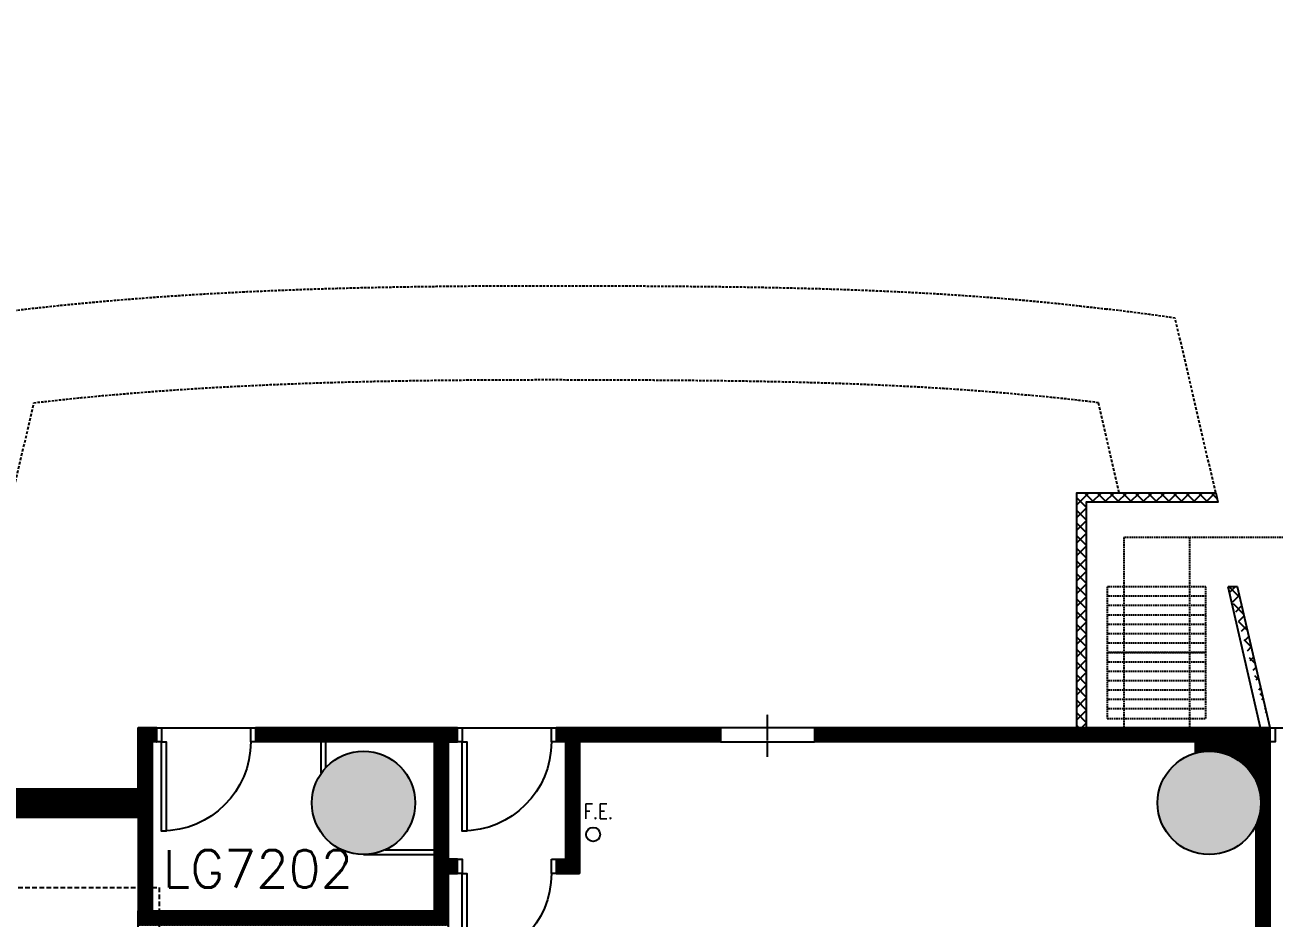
# Model space of a CAD drawing. Header units: millimetres. Extents: x -203861 to 22103, y -44552 to 100121.
# Drawn here: x -123603 to -110300, y 14575 to 24081 of the extents above; entities that cross this region are included whole.
import ezdxf

# ---------------------------------------------------------------- set-up
doc = ezdxf.new("R2010")
doc.units = ezdxf.units.MM
for name, pattern in [('s2097a$0$CENTER', [2, 1.25, -0.25, 0.25, -0.25]), ('s2097a$0$HIDDEN2', [4.762499999999999, 3.175, -1.5875]), ('s2097a$0$LG5plan$0$HIDDEN', [0.375, 0.25, -0.125])]:
    doc.linetypes.add(name, pattern=pattern)
for name, color, linetype in [('s2097a$0$core2905$0$wal', 3, 'Continuous'), ('s2097a$0$dr', 1, 'Continuous'), ('s2097a$0$Hatch', 8, 'Continuous'), ('s2097a$0$LG5plan$0$buila', 14, 's2097a$0$LG5plan$0$HIDDEN'), ('s2097a$0$LP - Built-in Furn (Low) DN', 2, 'Continuous'), ('s2097a$0$LP - Door', 1, 'Continuous'), ('s2097a$0$LP - Screen Partition', 3, 'Continuous'), ('s2097a$0$Partition', 1, 'Continuous'), ('s2097a$0$ROOM-NO', 4, 'Continuous'), ('s2097a$0$sand beach', 1, 'Continuous'), ('s2097a$0$Structure', 2, 'Continuous'), ('s2097a$0$Text-1', 1, 'Continuous'), ('s2097a$0$wal', 3, 'Continuous')]:
    doc.layers.add(name, color=color, linetype=linetype)
doc.styles.add('s2097a$0$ROMANS', font='romans.shx', dxfattribs={"width": 0.8})
doc.styles.add('s2097a$0$STANDARD', font='SIMPLEX')
pattern_1 = [(45, (-1932086.314034665, -565739.1127431791), (-2.245064030267288, 2.245064030267288), [])]
pattern_2 = [(45, (-1932086.314034665, -565739.1127431791), (-67.35192090801864, 67.35192090801866), []), (135, (-1932086.314034665, -565739.1127431791), (-67.35192090801866, -67.35192090801864), [])]

# ---------------------------------------------------------------- blocks, each defined once
blk = doc.blocks.new('s2097a$0$SY-FE001')
blk.add_circle((0, 0), 0.75)
at = {"style": 's2097a$0$ROMANS', "width": 0.8}
blk.add_attdef('F.E.1', (1.5, 0.75), '', height=1.6, dxfattribs=at)
blk = doc.blocks.new('s2097a')
h = blk.add_hatch()
h.set_pattern_fill('ANSI37', color=8, scale=30, style=0)
h.set_pattern_definition(pattern_2)
edge = h.paths.add_edge_path()
edge.add_line((-112409.5952814804, 16600.0810726194), (-112409.5913267573, 19100.12536619427))
edge.add_line((-112409.5913267573, 19100.12536619427), (-110930.3663409108, 19100.18494905867))
edge.add_line((-110930.3663409108, 19100.18494905867), (-110907.1487722467, 19000.18510424623))
edge.add_line((-110907.1487722467, 19000.18510424623), (-112309.5914849416, 19000.12660719475))
edge.add_line((-112309.5914849416, 19000.12660719475), (-112309.5952814808, 16600.08079741963))
h = blk.add_hatch()
h.set_pattern_fill('ANSI37', color=8, scale=30, style=0)
h.set_pattern_definition(pattern_2)
edge = h.paths.add_edge_path()
edge.add_line((-110454.7793833029, 16600.07569297063), (-110796.7941132318, 18100.07858509836))
edge.add_line((-110349.9007898867, 16600.07540434492), (-110698.1655988009, 18100.07858509836))
edge.add_line((-110698.1655988007, 18100.07858509836), (-110798.4604925816, 18100.07734042846))
at = {"layer": 's2097a$0$Hatch'}
h = blk.add_hatch(dxfattribs=at)
h.set_pattern_fill('ANSI31', color=256, style=0)
h.set_pattern_definition(pattern_1)
h.paths.add_polyline_path([(-128949.8713017367, 18800.09994172698), (-128949.8752002253, 18150.09995360798), (-127749.8751994814, 18150.10465416683), (-127749.8751611186, 18650.1002643036), (-123949.8999974709, 18650.09997274515), (-123949.9000255074, 15650.09995871547), (-122399.900169492, 15650.09995871547), (-122399.900169492, 15950.09999999995), (-123799.899987475, 15950.09999999995), (-123799.899987475, 18800.09977012754), (-127899.6712981183, 18800.09995360798), (-127899.8712948267, 18300.09995360798), (-128799.8752002253, 18300.09995360798), (-128799.6712988047, 18800.0999434242)])
h = blk.add_hatch(dxfattribs=at)
h.set_pattern_fill('ANSI31', color=256, style=0)
h.set_pattern_definition(pattern_1)
h.paths.add_polyline_path([(-122249.8996804091, 16450.09988837734), (-122199.9000699739, 16450.09987591251), (-122199.9000701085, 16600.14151623459), (-122399.9001694918, 16600.14151623459), (-122399.8999939892, 14500.10117409504), (-119099.9011287871, 14500.10124564006), (-119099.9011287871, 16600.13871820548), (-121149.9009691267, 16600.13871820548), (-121149.9002779015, 16450.14208275043), (-119249.899166839, 16450.14095203867), (-119249.8990663826, 14650.10134373522), (-122249.9001155086, 14650.10206890174)])
h = blk.add_hatch(dxfattribs=at)
h.set_pattern_fill('ANSI31', color=256, style=0)
h.set_pattern_definition([(45, (-1932086.311820002, -564339.0758961139), (-2.245064030267288, 2.245064030267288), [])])
h.paths.add_polyline_path([(-118999.8985544394, 16600.13654706532), (-119099.8997554226, 16600.13661246341), (-119099.8998535182, 16450.13684706527), (-118999.8985544394, 16450.13684706527)])
h = blk.add_hatch(dxfattribs=at)
h.set_pattern_fill('ANSI31', color=256, style=0)
h.set_pattern_definition(pattern_1)
edge = h.paths.add_edge_path()
edge.add_line((-115199.9004060002, 16600.0887515327), (-115199.9004060005, 16450.08670476147))
edge.add_line((-115199.9004060005, 16450.08670476147), (-111149.9013475517, 16450.072243407))
edge.add_line((-111149.9013475517, 16450.072243407), (-111149.9014708144, 16329.24984527412))
edge.add_arc((-110999.8999999999, 15800.10000000019), 550, -24.619977328722484, 105.82677939002869, ccw=False)
edge.add_line((-110499.9000000002, 15570.97121525181), (-110499.9000000006, 12250.08568164646))
edge.add_line((-110499.9000000006, 12250.08568164646), (-111749.9002963612, 12250.08585454824))
edge.add_line((-111749.9002963612, 12250.08585454824), (-111749.900296361, 12100.08585454812))
edge.add_line((-111749.900296361, 12100.08585454812), (-110519.8832751254, 12100.08568564614))
edge.add_line((-110519.8832751254, 12100.08568564614), (-110519.8832751217, 12100.10679534914))
edge.add_line((-110519.8832751217, 12100.10679534914), (-110349.8861076897, 12100.10675375662))
edge.add_line((-110349.8861076897, 12100.10675375662), (-110349.8934833559, 14300.05677843895))
edge.add_line((-110349.8934833559, 14300.05677843895), (-110349.8948371997, 14300.05677843895))
edge.add_line((-110349.8948371997, 14300.05677843895), (-110349.8948371997, 14450.05677843895))
edge.add_line((-110349.8948371997, 14450.05677843895), (-110349.8939862538, 14450.05677844174))
edge.add_line((-110349.8939862538, 14450.05677844174), (-110349.901194517, 16600.07540434608))
edge.add_line((-110349.901194517, 16600.07540434608), (-115199.9004060002, 16600.0887515327))
h.paths.add_polyline_path([(-117949.9028691035, 15200.09984998903), (-117949.9028691035, 15050.10000000007), (-117699.9034503282, 15050.09999999995), (-117699.9013764688, 16450.09563152886), (-116199.9004060007, 16450.090275467), (-116199.9004060007, 16600.09150353037), (-117949.9028691033, 16600.09631953293), (-117949.9028691033, 16450.09661346777), (-117849.8863034861, 16450.09616708066), (-117849.88815514, 15200.10000000007)])
h = blk.add_hatch(color=256, dxfattribs=at)
edge = h.paths.add_edge_path()
edge.add_arc((-119999.8999999999, 15800.10000000007), 550, 0, 360)
h = blk.add_hatch(color=256, dxfattribs=at)
edge = h.paths.add_edge_path()
edge.add_arc((-110999.8999999999, 15800.10000000007), 550, 0, 360)
h = blk.add_hatch(dxfattribs=at)
h.set_pattern_fill('ANSI31', color=256, style=0)
h.set_pattern_definition(pattern_1)
h.paths.add_polyline_path([(-118999.9007691033, 15200.09970000012), (-119099.9006710077, 15200.09976539735), (-119099.9007691034, 15050.10000000007), (-118999.9007691033, 15050.10000000007)])
at = {"color": 4}
for p, q in [((-110698.1655988007, 18100.07858509836), (-110798.4604925816, 18100.07734042846)), ((-110454.7793833029, 16600.07569297063), (-110796.7941132318, 18100.07858509836)), ((-110349.9007898867, 16600.07540434492), (-110698.1655988009, 18100.07858509836))]:
    blk.add_line(p, q, dxfattribs=at)
blk.add_lwpolyline([(-112409.5952814804, 16600.0810726194), (-112409.5913267573, 19100.12536619427), (-110930.3663409108, 19100.18494905867), (-110907.1487722467, 19000.18510424623), (-112309.5914849416, 19000.12660719475), (-112309.5952814808, 16600.08079741963)], dxfattribs=at)
at = {"color": 9}
blk.add_lwpolyline([(-115199.9004060005, 16600.13044320732), (-96749.28899682361, 16600.10125690242), (-96751.05683351496, 6400.087340825332), (-99599.89985217994, 6400.087855989674), (-99599.89985217994, 5900.087855989674), (-145299.9999989432, 5900.087790586847), (-145299.9999995227, 6305.102713528067), (-146300.000619824, 6305.102713528067), (-146300.000619824, 10745.09999958517), (-144944.8413508977, 10745.09999958517), (-144944.8413509037, 10945.09999968598), (-143449.891980953, 10945.10000000007), (-143449.891980953, 14950.10000000007), (-129124.9000000002, 14950.10000000007), (-128949.8713017367, 18800.09994172698), (-123799.899987475, 18800.09977012754), (-123799.899987475, 15950.09999999995), (-122399.9001694918, 15950.09999999995), (-122399.9001694918, 16600.14183260696), (-116199.9004060005, 16600.13202506837)], dxfattribs=at)
at = {"color": 1, "linetype": 's2097a$0$CENTER', "ltscale": 15}
blk.add_lwpolyline([(-115699.9004060005, 16289.87509968223), (-115699.9004060005, 16742.72825705724)], dxfattribs=at)
at = {"color": 1, "linetype": 'Continuous', "ltscale": 3}
for points in [[(-115199.9004060005, 16600.13044320732), (-116199.9004060005, 16600.13202506837)], [(-116199.9004060005, 16450.09027546689), (-115199.9004060005, 16450.08670476123)]]:
    blk.add_lwpolyline(points, dxfattribs=at)
at = {"layer": 's2097a$0$core2905$0$wal'}
for p, q in [((-122399.9001694918, 16600.14183260696), (-122399.9001694918, 15950.09999999995)), ((-122249.8996804091, 16450.09988837734), (-122249.9001155086, 14650.10117631147)), ((-122399.9001694918, 15950.09999999995), (-122399.9001694918, 14650.10120421541)), ((-122249.9001155086, 14650.10117631147), (-119249.9000000002, 14650.1013437351))]:
    blk.add_line(p, q, dxfattribs=at)
at = {"layer": 's2097a$0$core2905$0$wal', "linetype": 'Continuous'}
for p, q in [((-128470.7497377871, 15950.10000000007), (-122399.9001694918, 15950.09999999995)), ((-128470.7497375135, 15650.1000009655), (-122399.9001694918, 15650.0999442298))]:
    blk.add_line(p, q, dxfattribs=at)
at = {"layer": 's2097a$0$dr', "linetype": 'Continuous'}
blk.add_lwpolyline([(-110349.8828160921, 16600.05677843895), (-110299.8828160921, 16600.05677843895), (-110299.8828160921, 16450.05677843895), (-110349.8828160921, 16450.05677843895)], close=True, dxfattribs=at)
at = {"layer": 's2097a$0$LG5plan$0$buila', "color": 8, "ltscale": 200}
blk.add_lwpolyline([(-102899.8999999999, 36050.10000000007), (-132749.8999999999, 36050.10000000007), (-132749.8999999999, 14900.10000000007), (-122174.8999999999, 14900.10000000007), (-122174.8999960539, 5405.10278093347), (-99044.38850388677, 5405.10278093347)], dxfattribs=at)
at = {"layer": 's2097a$0$LP - Built-in Furn (Low) DN', "color": 8, "linetype": 's2097a$0$HIDDEN2', "ltscale": 10}
for p, q in [((-110930.3663409103, 19100.18494905867), (-111362.29195356, 20960.52161311798)), ((-123799.8999874748, 18800.10000000007), (-123507.4046154069, 20059.89994885735)), ((-111956.9558425113, 19100.14359825428), (-112179.8886227328, 20060.33214119109))]:
    blk.add_line(p, q, dxfattribs=at)
at = {"layer": 's2097a$0$LP - Built-in Furn (Low) DN', "color": 8, "linetype": 's2097a$0$HIDDEN2', "ltscale": 8}
for radius, start, end in [(31173.50513045409, 81.7932164968238, 83.1510140334842), (30173.50513045409, 83.08594005397524, 84.36913470610823)]:
    blk.add_arc((-115812.1887584676, -9893.746171811268), radius, start, end, dxfattribs=at)
for points, knots in [([(-124324.2847819547, 20963.17545241558), (-124098.6618474741, 20995.10078347984), (-123872.6053691444, 21024.12596981831), (-123113.4777616246, 21112.56793685511), (-122578.7226259858, 21159.9886058911), (-121506.6994286135, 21232.15780220225), (-120969.4268412963, 21256.90570268429), (-119893.9400132713, 21290.30537023021), (-119355.7213579707, 21298.95687608558), (-118570.8258268603, 21304.611526567), (-118323.9009143901, 21305.38399950983), (-117951.4624215823, 21305.50586984689), (-117825.8444203595, 21305.36761191415), (-117599.245728137, 21304.86971250989), (-117498.2484760827, 21304.55860194178), (-117323.6692820117, 21303.90396605313), (-117250.0766428257, 21303.59437919592), (-117102.8869246568, 21302.90718772831), (-117029.293091262, 21302.52660825765), (-116808.5176869275, 21301.23433650888), (-116661.3420851559, 21300.17212258487), (-116084.1090781209, 21294.80373875492), (-115654.1719910237, 21288.18775453789), (-114794.9649291546, 21264.42817763947), (-114365.6943831192, 21247.28292686967), (-113508.220217139, 21197.13619863682), (-113080.0172199668, 21164.132899472), (-112560.7017948155, 21111.15045752223), (-112468.8804762683, 21101.28904683734), (-112294.2307708822, 21081.5415851732), (-112211.3950237075, 21071.75110766289), (-112117.2785896384, 21060.12195515444), (-112105.9680346698, 21058.71611001527), (-112094.6585836799, 21057.30213867382)], [4773.046050782081, 4773.046050782081, 4773.046050782081, 4773.046050782081, 5453.077321893361, 5453.077321893361, 7052.941607099126, 7052.941607099126, 8652.805892304892, 8652.805892304892, 10252.67017751066, 10252.67017751066, 10987.28224095503, 10987.28224095503, 11361.32551499415, 11361.32551499415, 11662.26032166527, 11662.26032166527, 11881.6911780209, 11881.6911780209, 12101.12203437653, 12101.12203437653, 12539.98374708779, 12539.98374708779, 13822.55675620387, 13822.55675620387, 15105.12976531994, 15105.12976531994, 16387.70277443602, 16387.70277443602, 16663.31110272048, 16663.31110272048, 16912.1375358953, 16912.1375358953, 16946.12883442376, 16946.12883442376, 16946.12883442376, 16946.12883442376]), ([(-123507.4046154074, 20059.89994885724), (-123169.9949944504, 20098.9283329793), (-122830.8238951452, 20132.00247713782), (-122061.482592202, 20195.13488179105), (-121630.4109551574, 20222.21524114742), (-120761.0294628071, 20263.74728939133), (-120322.6866857088, 20278.10410598337), (-119739.2363666988, 20290.89259908148), (-119595.5182965847, 20293.53707490161), (-119163.9152335837, 20300.15229476974), (-118875.5814988357, 20302.8046923623), (-118471.7043222964, 20304.75735487566), (-118356.5550243913, 20305.1144058618), (-118010.908553917, 20305.68361517692), (-117780.2126762867, 20305.39349778367), (-117503.0017879782, 20304.55090971906), (-117456.6795450049, 20304.39357753853), (-117388.8800265573, 20304.14216161145), (-117367.4010469578, 20304.05952964232), (-117324.4552701097, 20303.88864478304), (-117302.9840925352, 20303.80032694966), (-117252.9747855466, 20303.58788787152), (-117224.4359572744, 20303.46155258254), (-117167.3630696223, 20303.19865079955), (-117138.8452768945, 20303.06202769254), (-117081.8226669342, 20302.77626702106), (-117053.320631688, 20302.62721133975), (-116967.8425215406, 20302.15921923062), (-116910.8944214222, 20301.81945655248), (-116740.1636501516, 20300.69852010554), (-116626.4944505196, 20299.8156439954), (-116164.4863959786, 20295.47251917722), (-115817.4585611976, 20290.45769898393), (-115126.5642440643, 20274.16874825568), (-114782.7011924309, 20262.89547878688), (-114098.3666512452, 20231.36217596065), (-113757.8945787167, 20211.10404763252), (-113229.5851258107, 20170.41140021556), (-113040.5105044542, 20153.97783882856), (-112852.0129357367, 20135.48706002159)], [5476.970182870952, 5476.970182870952, 5476.970182870952, 5476.970182870952, 6526.015341402896, 6526.015341402896, 7845.710070744354, 7845.710070744354, 9175.297135145749, 9175.297135145749, 9609.18188053217, 9609.18188053217, 10476.95137130502, 10476.95137130502, 10822.71925958918, 10822.71925958918, 11514.25503615752, 11514.25503615752, 11652.96598076439, 11652.96598076439, 11717.24604924074, 11717.24604924074, 11781.52611771709, 11781.52611771709, 11866.97022330739, 11866.97022330739, 11952.41432889769, 11952.41432889769, 12037.85843448799, 12037.85843448799, 12208.74664566858, 12208.74664566858, 12550.52306802977, 12550.52306802977, 13599.79640233248, 13599.79640233248, 14649.06973663519, 14649.06973663519, 15698.3430709379, 15698.3430709379, 16285.87258400254, 16285.87258400254, 16285.87258400254, 16285.87258400254])]:
    blk.add_open_spline(points, degree=3, knots=knots, dxfattribs=at)
at = {"layer": 's2097a$0$LP - Door'}
for points in [[(-122199.8988691268, 16600.14178274733), (-122149.8989691269, 16600.14178274733), (-122149.8989691269, 16450.14208274728), (-122199.8988691268, 16450.14208274728)], [(-121199.9008691267, 16600.14178274733), (-121149.9009691267, 16600.14178274733), (-121149.9009691267, 16450.14208274728), (-121199.9008691267, 16450.14208274728)], [(-118999.898554442, 16600.13495151184), (-118949.8986544421, 16600.13495151184), (-118949.8986544421, 16450.1352515118), (-118999.898554442, 16450.1352515118)], [(-117999.9005544419, 16600.13495151184), (-117949.9006544419, 16600.13495151184), (-117949.9006544419, 16450.1352515118), (-117999.9005544419, 16450.1352515118)], [(-122149.8989691269, 16450.14208274728), (-122099.8990691269, 16450.14208274728), (-122099.8990691269, 15500.14398274708), (-122149.8989691269, 15500.14398274708)], [(-118949.8986544421, 16450.1352515118), (-118899.8987544421, 16450.1352515118), (-118899.8987544421, 15500.1371515116), (-118949.8986544421, 15500.1371515116)], [(-118999.9007691033, 15200.09970000012), (-118949.9008691034, 15200.09970000012), (-118949.9008691034, 15050.10000000007), (-118999.9007691033, 15050.10000000007)], [(-117999.9027691032, 15200.09970000012), (-117949.9028691033, 15200.09970000012), (-117949.9028691033, 15050.10000000007), (-117999.9027691032, 15050.10000000007)], [(-118949.9008691034, 15050.10000000007), (-118899.9009691035, 15050.10000000007), (-118899.9009691035, 14100.10189999987), (-118949.9008691034, 14100.10189999987)]]:
    blk.add_lwpolyline(points, close=True, dxfattribs=at)
at = {"layer": 's2097a$0$LP - Door', "extrusion": (0, 0, -1)}
for centre in [(-122149.8989691269, 16450.14208274728), (-118949.8986544421, 16450.1352515118), (-118949.9008691034, 15050.10000000007)]:
    blk.add_ellipse(centre, major_axis=(-671.7515128351948, -671.7515128351945), ratio=0.999999999999849, start_param=3.926990816987317, end_param=5.497787143782062, dxfattribs=at)
at = {"layer": 's2097a$0$LP - Screen Partition', "color": 8, "linetype": 's2097a$0$HIDDEN2', "ltscale": 5}
for points in [[(-111909.5902680757, 18625.10948537067), (-111909.6039037332, 16600.0818301779)], [(-102784.8999999999, 18625.10948537067), (-111909.5902680757, 18625.10948537067)], [(-111209.5902680596, 18625.10948537067), (-111209.603903749, 16600.07711668171)], [(-112084.5971701809, 18100.07858509859), (-112084.5971701809, 17400.07858509836), (-111034.5971701809, 17400.07858509836), (-111034.5971701809, 18100.07858509836), (-112084.5971701809, 18100.07858509836)], [(-111034.5971701809, 18000.07858509836), (-112084.5971701809, 18000.07858509836)], [(-111034.5971701809, 17900.07858509836), (-112084.5971701809, 17900.07858509836)], [(-111034.5971701809, 17800.07858509836), (-112084.5971701809, 17800.07858509836)], [(-111034.5971701809, 17700.07858509836), (-112084.5971701809, 17700.07858509836)], [(-111034.5971701809, 17600.07858509836), (-112084.5971701809, 17600.07858509836)], [(-111034.5971701809, 17500.07858509836), (-112084.5971701809, 17500.07858509836)], [(-112084.5971701809, 17400.07858509859), (-112084.5971701809, 16700.07858509836), (-111034.5971701809, 16700.07858509836), (-111034.5971701809, 17400.07858509836), (-112084.5971701809, 17400.07858509836)], [(-111034.5971701809, 17300.07858509836), (-112084.5971701809, 17300.07858509836)], [(-111034.5971701809, 17200.07858509836), (-112084.5971701809, 17200.07858509836)], [(-111034.5971701809, 17100.07858509836), (-112084.5971701809, 17100.07858509836)], [(-111034.5971701809, 17000.07858509836), (-112084.5971701809, 17000.07858509836)], [(-111034.5971701809, 16900.07858509836), (-112084.5971701809, 16900.07858509836)], [(-111034.5971701809, 16800.07858509836), (-112084.5971701809, 16800.07858509836)]]:
    blk.add_lwpolyline(points, dxfattribs=at)
at = {"layer": 's2097a$0$Partition', "color": 4, "linetype": 'Continuous', "lineweight": 13}
blk.add_line((-113659.594394513, 16600.08439560104), (-113559.5946485587, 16600.08439560104), dxfattribs=at)
at = {"layer": 's2097a$0$sand beach', "linetype": 'Continuous'}
blk.add_line((-117849.89178736, 16592.27067169766), (-117849.8917874117, 16592.21985314936), dxfattribs=at)
at = {"layer": 's2097a$0$Structure', "linetype": 'Continuous'}
for centre in [(-119999.8999999999, 15800.10000000007), (-110999.8999999999, 15800.10000000007)]:
    blk.add_circle(centre, 550, dxfattribs=at)
at = {"layer": 's2097a$0$wal'}
for p, q in [((-122199.9000701085, 16600.14178274733), (-122399.9001694918, 16600.14183260696)), ((-119099.8997554213, 16600.13847191595), (-121149.9009691267, 16600.14178274733)), ((-119099.9001132492, 16600.13871820548), (-119349.8983088229, 16600.1387265123)), ((-119099.8997554213, 16600.13847191595), (-119099.9026002342, 12250.08679058051)), ((-116199.9004060005, 16600.09150353025), (-117949.9006544419, 16600.09659472664)), ((-110349.901194517, 16600.07540434608), (-115199.9004060005, 16600.08875153258)), ((-110349.8861076192, 12100.08566230266), (-110349.901194517, 16600.07540434608)), ((-122199.9000699739, 16450.09987591251), (-122249.8996804091, 16450.09988837734)), ((-119249.8991668332, 16450.15083847344), (-121149.9009691267, 16450.14208274728)), ((-119249.8991668332, 16450.15083847344), (-119249.9000000002, 15050.13161025904)), ((-117849.8863034863, 16450.09616708066), (-117949.9006544419, 16450.09705977116)), ((-117849.8863034863, 16450.09616708066), (-117849.88815514, 15200.10000000007)), ((-117699.9013764693, 16450.09563152874), (-117699.9034503284, 15050.10000000007)), ((-116199.9004060005, 16450.09027546689), (-117699.9013764693, 16450.09563152874)), ((-111149.9013475515, 16450.072243407), (-115199.9004060005, 16450.08670476123)), ((-119249.9000000002, 15800.10000000007), (-119249.9000000002, 14650.1013437351)), ((-110499.9000000004, 12250.08568164646), (-110499.9000000002, 15570.97121525216)), ((-117949.9028691033, 15200.09970000012), (-117849.88815514, 15200.10000000007)), ((-117949.9028691033, 15050.10000000007), (-117699.9034503284, 15050.10000000007)), ((-122399.8996553868, 6050.100747087134), (-122399.8999999999, 14650.10117631159))]:
    blk.add_line(p, q, dxfattribs=at)
at = {"layer": 's2097a$0$wal', "linetype": 'Continuous'}
blk.add_line((-111149.9013475515, 16450.072243407), (-111149.9014708144, 16329.24984527412), dxfattribs=at)
at = {"layer": 's2097a$0$wal'}
for points in [[(-119099.8985544394, 16450.13684706527), (-118999.8985544394, 16450.13684706527), (-118999.8985544394, 16600.13654706532), (-119099.8984563437, 16600.13661246256)], [(-116199.9004060005, 16600.09150353025), (-116199.9004060005, 16450.09027546689)], [(-115199.9004060005, 16600.08875153258), (-115199.9004060005, 16450.08670476135)], [(-120449.9001148038, 16116.32760264804), (-120449.8989228029, 16450.15545621338)], [(-120399.8998960469, 16177.59183191483), (-120399.8989228031, 16450.15527767814)], [(-119770.7712152521, 15300.10000000007), (-119249.9000000002, 15300.10000000007)], [(-119999.8999999999, 15250.10000000007), (-119249.9000000002, 15250.10000000007)], [(-119099.9007691033, 15050.10000000007), (-118999.9007691033, 15050.10000000007), (-118999.9007691033, 15200.09970000012), (-119099.9006710076, 15200.09976539735)]]:
    blk.add_lwpolyline(points, dxfattribs=at)
at = {"layer": 's2097a$0$Text-1'}
ref = blk.add_blockref('s2097a$0$SY-FE001', (-117556.9444800541, 15464.18024781728), dxfattribs=dict(at, xscale=100, yscale=100, zscale=100))
ref.add_attrib('F.E.1', 'F.E.', (-117656.3381106306, 15629.03617650396), dxfattribs={"layer": '0', "height": 160, "style": 's2097a$0$ROMANS', "width": 0.8000000000000002})
at = {"layer": 's2097a$0$ROOM-NO', "style": 's2097a$0$STANDARD'}
blk.add_text('LG7202', height=400, dxfattribs=at).set_placement((-122135.3060005549, 14898.50989205365))

msp = doc.modelspace()

# ---------------------------------------------------------------- block references
msp.add_blockref('s2097a', (0, 0))

doc.saveas('drawing.dxf')
